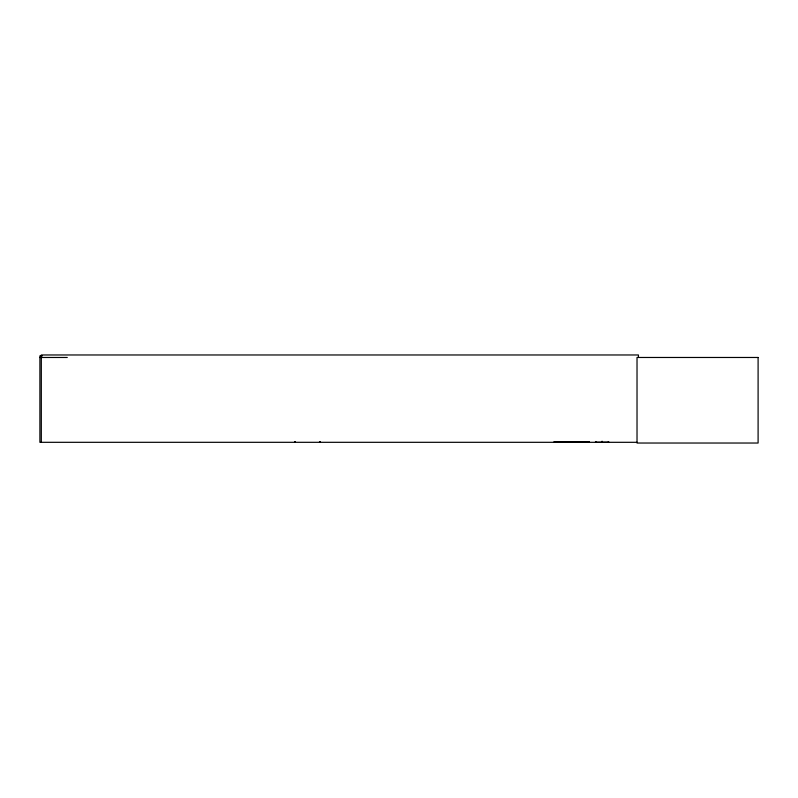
<?xml version="1.0" encoding="UTF-8"?>
<svg xmlns="http://www.w3.org/2000/svg" width="798" height="798" viewBox="0 0 798 798"><rect width="100%" height="100%" fill="white"/><g stroke="black" fill="none" stroke-linecap="round" stroke-linejoin="round"><path stroke-width="1.2" d="M608.635 442.202L595.517 442.282L595.527 441.603M608.345 442.282L608.365 441.603M554.351 441.743L554.261 442.311L589.114 442.242L554.251 441.743L554.351 442.282M554.261 442.002L589.104 441.972M42.394 355.868L39.9 355.868L39.9 442.311L637.183 442.311M39.9 357.474L67.271 357.474M595.807 442.222L595.807 441.603M589.004 441.743L589.104 442.291M638.43 357.474L638.43 354.97L41.306 354.97L41.306 442.311M608.635 441.603L608.645 442.311M602.41 441.424L602.41 442.311M602.201 441.424L602.201 442.311M601.961 441.424L601.961 442.311M601.752 441.424L601.752 442.311M320.257 441.603L320.257 442.311M319.549 441.603L319.549 442.311M295.31 441.603L295.31 442.311M294.592 441.603L294.592 442.311M758.1 357.474L637.023 357.474L637.023 443.03L758.1 443.03L758.1 357.474"/></g></svg>
